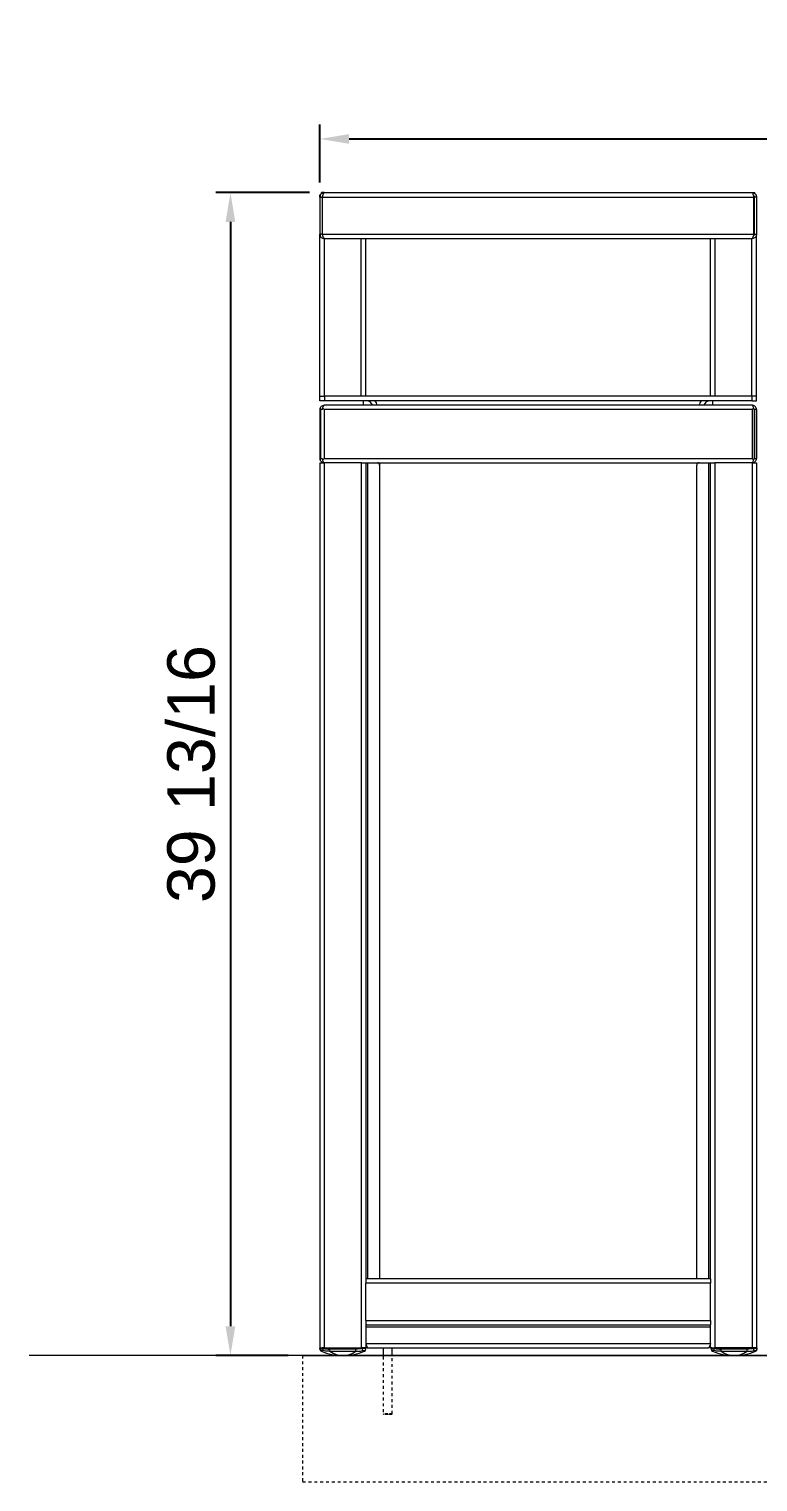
# Model space of a CAD drawing. Header units: inches. Extents: x -9 to 181, y -2 to 130.
# Drawn here: x -9.21 to 15.77, y 79.77 to 129.54 of the extents above; entities that cross this region are included whole.
import ezdxf

# ---------------------------------------------------------------- set-up
doc = ezdxf.new("R2010")
doc.units = ezdxf.units.IN
doc.linetypes.add('HIDDEN', pattern=[1.905, 1.27, -0.635])
for name, color, linetype, lineweight in [('ZANO_R', 7, 'Continuous', 0), ('ZANO_R_przerywana', 250, 'HIDDEN', 0), ('ZANO_W', 1, 'Continuous', 0)]:
    doc.layers.add(name, color=color, linetype=linetype, lineweight=lineweight)
doc.styles.get("Standard").update_dxf_attribs({"font": 'arial.ttf'})
doc.dimstyles.new('amerykanie', dxfattribs={"dimtxt": 50, "dimasz": 50, "dimexe": 0.5, "dimexo": 0.5, "dimgap": 1, "dimtad": 1, "dimdec": 0, "dimzin": 0, "dimlunit": 5, "dimtxsty": 'Standard', "dimcen": 0.09, "dimclrd": 1, "dimclre": 1, "dimclrt": 1, "dimazin": 0, "dimtfac": 1, "dimtdec": 0, "dimtmove": 0, "dimatfit": 3, "dimfxl": 1, "dimtzin": 0, "dimarcsym": 1})

# ---------------------------------------------------------------- blocks, each defined once
blk = doc.blocks.new('*D366')
at = {"layer": 'ZANO_W', "color": 1, "lineweight": -2}
for p, q in [((0.41, 123.933), (-2.805, 123.933)), ((-2.305, 122.933), (-2.305, 85.103)), ((-0.33, 84.103), (-2.805, 84.103))]:
    blk.add_line(p, q, dxfattribs=at)
at = {"layer": 'ZANO_W', "color": 1}
for points in [[(-2.139, 122.933), (-2.472, 122.933), (-2.305, 123.933)], [(-2.472, 85.103), (-2.139, 85.103), (-2.305, 84.103)]]:
    blk.add_solid(points, dxfattribs=at)
at = {"layer": 'ZANO_W', "color": 1, "insert": (-3.646, 104.018), "char_height": 1.625, "attachment_point": 5, "rotation": 90}
blk.add_mtext('39 13/16', dxfattribs=at)
blk = doc.blocks.new('*D367')
at = {"layer": 'ZANO_W', "color": 1, "lineweight": -2}
for p, q in [((0.761, 124.283), (0.761, 126.272)), ((45.8, 124.283), (45.8, 126.272)), ((1.761, 125.772), (44.8, 125.772))]:
    blk.add_line(p, q, dxfattribs=at)
at = {"layer": 'ZANO_W', "color": 1}
for points in [[(1.761, 125.939), (1.761, 125.606), (0.761, 125.772)], [(44.8, 125.606), (44.8, 125.939), (45.8, 125.772)]]:
    blk.add_solid(points, dxfattribs=at)
at = {"layer": 'ZANO_W', "color": 1, "insert": (23.28, 127.113), "char_height": 1.625, "attachment_point": 5}
blk.add_mtext('45 1/16', dxfattribs=at)

msp = doc.modelspace()

# ---------------------------------------------------------------- linework, layer by layer
at = {"layer": 'ZANO_R'}
for p, q in [((0.81972, 123.8988), (0.81972, 123.93271)), ((0.91028, 123.93271), (0.81972, 123.93271)), ((0.91028, 123.93271), (15.57169, 123.93271)), ((15.57169, 123.93271), (15.66224, 123.93271)), ((15.66224, 123.8988), (15.66224, 123.93271)), ((0.76067, 123.78311), (0.76067, 123.85397)), ((0.76067, 123.85397), (0.77962, 123.85397)), ((0.76067, 123.78311), (0.83941, 123.78311)), ((0.76067, 123.78311), (0.76067, 122.50752)), ((0.83941, 123.78311), (0.83941, 122.50752)), ((0.84925, 123.78311), (15.63272, 123.78311)), ((0.84925, 122.50752), (0.84925, 123.78311)), ((15.63272, 122.50752), (15.63272, 123.78311)), ((15.7213, 123.78311), (15.64256, 123.78311)), ((15.64256, 123.78311), (15.64256, 122.50752)), ((15.70271, 123.85397), (15.7213, 123.85397)), ((15.7213, 123.78311), (15.7213, 123.85397)), ((15.7213, 123.78311), (15.7213, 122.50752)), ((0.76067, 116.96421), (0.76067, 122.50752)), ((0.83941, 122.50752), (0.76067, 122.50752)), ((0.84925, 122.50752), (15.63272, 122.50752)), ((15.64256, 122.50752), (15.7213, 122.50752)), ((15.7213, 116.96421), (15.7213, 122.50752)), ((0.91724, 122.35791), (0.91028, 122.35791)), ((0.91724, 122.35791), (15.56473, 122.35791)), ((0.91815, 116.96421), (0.91815, 122.35791)), ((2.17799, 116.96421), (2.17799, 122.35791)), ((2.33547, 116.96421), (2.33547, 122.35791)), ((14.1465, 116.96421), (14.1465, 122.35791)), ((14.30398, 116.96421), (14.30398, 122.35791)), ((15.56382, 116.96421), (15.56382, 122.35791)), ((15.56473, 122.35791), (15.57169, 122.35791)), ((0.76067, 116.80673), (0.76067, 116.96421)), ((0.76067, 116.96421), (0.91815, 116.96421)), ((0.91815, 116.96421), (0.91815, 116.80673)), ((15.56382, 116.96421), (0.91815, 116.96421)), ((15.56382, 116.96421), (15.56382, 116.80673)), ((15.7213, 116.96421), (15.56382, 116.96421)), ((15.7213, 116.80673), (15.7213, 116.96421)), ((0.91815, 116.80673), (0.76067, 116.80673)), ((0.76067, 116.49964), (0.76067, 114.83035)), ((0.78035, 116.49964), (0.77696, 116.49964)), ((0.77696, 116.49964), (0.77696, 114.83035)), ((0.78035, 116.49964), (0.78035, 114.83035)), ((0.83941, 116.49964), (0.78035, 116.49964)), ((15.57563, 116.49964), (0.90634, 116.49964)), ((0.90634, 116.49964), (0.90634, 114.83035)), ((15.57169, 116.64925), (0.91028, 116.64925)), ((15.56382, 116.80673), (0.91815, 116.80673)), ((2.25673, 116.64925), (2.25673, 116.80673)), ((14.22524, 116.64925), (14.22524, 116.80673)), ((15.56382, 116.80673), (15.7213, 116.80673)), ((15.57563, 116.49964), (15.57563, 114.83035)), ((15.64256, 116.49964), (15.64876, 116.49964)), ((15.64256, 116.49964), (15.64256, 114.83035)), ((15.64876, 116.49964), (15.64876, 114.83035)), ((15.70501, 116.49964), (15.64876, 116.49964)), ((15.7213, 116.49964), (15.7213, 114.83035)), ((0.76067, 114.68075), (0.76067, 84.36579)), ((0.76067, 114.68075), (0.91028, 114.68075)), ((0.78035, 114.83035), (0.77696, 114.83035)), ((0.78035, 114.83035), (0.83941, 114.83035)), ((0.90634, 114.83035), (15.57563, 114.83035)), ((0.91028, 114.68075), (0.91028, 84.36579)), ((2.18587, 114.68075), (0.91028, 114.68075)), ((2.18587, 114.68075), (2.33547, 114.68075)), ((2.18587, 84.36579), (2.18587, 114.68075)), ((2.33547, 114.68075), (14.1465, 114.68075)), ((2.33547, 114.68075), (2.33547, 86.72799)), ((2.40634, 86.72799), (2.40634, 114.68075)), ((2.80791, 114.68075), (2.80791, 114.60201)), ((2.80791, 114.60201), (2.80791, 86.72799)), ((13.67406, 114.68075), (13.67406, 114.60201)), ((13.67406, 86.72799), (13.67406, 114.60201)), ((14.07563, 114.68075), (14.07563, 86.72799)), ((14.1465, 86.72799), (14.1465, 114.68075)), ((14.1465, 114.68075), (14.2961, 114.68075)), ((15.57169, 114.68075), (14.2961, 114.68075)), ((14.2961, 114.68075), (14.2961, 84.36579)), ((15.57169, 114.68075), (15.57169, 84.36579)), ((15.57169, 114.68075), (15.7213, 114.68075)), ((15.64256, 114.83035), (15.64876, 114.83035)), ((15.64876, 114.83035), (15.70501, 114.83035)), ((15.7213, 114.68075), (15.7213, 84.36579)), ((14.1465, 86.72799), (2.33547, 86.72799)), ((2.33547, 86.72799), (2.33547, 86.57838)), ((14.1465, 86.72799), (14.1465, 86.57838)), ((2.33547, 85.30279), (2.33547, 86.57838)), ((14.1465, 86.57838), (2.33547, 86.57838)), ((14.1465, 85.30279), (14.1465, 86.57838)), ((2.33547, 85.30279), (2.33547, 85.15319)), ((2.33547, 85.30279), (14.1465, 85.30279)), ((2.33547, 85.15319), (14.1465, 85.15319)), ((2.33547, 85.15319), (2.33547, 84.36579)), ((14.1465, 85.30279), (14.1465, 85.15319)), ((14.1465, 84.36579), (14.1465, 85.15319)), ((2.33547, 85.08232), (14.1465, 85.08232)), ((0.17012, 84.10302), (46.39059, 84.10302)), ((0.77647, 84.36579), (0.76067, 84.36579)), ((0.76067, 84.34445), (0.76067, 84.35594)), ((0.87878, 84.35594), (0.76067, 84.35594)), ((0.77647, 84.36579), (0.84335, 84.36579)), ((0.91028, 84.36579), (0.84335, 84.36579)), ((0.8626, 84.27018), (0.87878, 84.34445)), ((0.87878, 84.35594), (0.87878, 84.36579)), ((0.87878, 84.35594), (0.87878, 84.34445)), ((0.87878, 84.35594), (2.21736, 84.35594)), ((0.91028, 84.36579), (2.18587, 84.36579)), ((1.10516, 84.24667), (1.10516, 84.31967)), ((1.99098, 84.31967), (1.10516, 84.31967)), ((1.10516, 84.24667), (1.99098, 84.24667)), ((1.99098, 84.24667), (1.99098, 84.31967)), ((2.25279, 84.36579), (2.18587, 84.36579)), ((2.21736, 84.35594), (2.21736, 84.36579)), ((2.21736, 84.35594), (2.21736, 84.34445)), ((2.21736, 84.35594), (2.33547, 84.35594)), ((2.23354, 84.27018), (2.21736, 84.34445)), ((2.31967, 84.36579), (2.25279, 84.36579)), ((2.33547, 84.36579), (2.31967, 84.36579)), ((2.33547, 84.51539), (14.1465, 84.51539)), ((2.33547, 84.34445), (2.33547, 84.35594)), ((2.40634, 84.36579), (14.07563, 84.36579)), ((2.92553, 84.36579), (2.92553, 84.10302)), ((3.24148, 84.10302), (3.24148, 84.36579)), ((14.19149, 84.36579), (14.1465, 84.36579)), ((14.16618, 84.34445), (14.16618, 84.35594)), ((14.28429, 84.35594), (14.16618, 84.35594)), ((14.19149, 84.36579), (14.28429, 84.36579)), ((14.26811, 84.27018), (14.28429, 84.34445)), ((14.28429, 84.35594), (14.28429, 84.36579)), ((15.62287, 84.36579), (14.28429, 84.36579)), ((14.28429, 84.35594), (14.28429, 84.34445)), ((14.28429, 84.35594), (15.62287, 84.35594)), ((15.3965, 84.31967), (14.51067, 84.31967)), ((14.51067, 84.24667), (14.51067, 84.31967)), ((14.51067, 84.24667), (15.3965, 84.24667)), ((15.3965, 84.24667), (15.3965, 84.31967)), ((15.62287, 84.35594), (15.62287, 84.36579)), ((15.73114, 84.36579), (15.62287, 84.36579)), ((15.62287, 84.35594), (15.62287, 84.34445)), ((15.62287, 84.35594), (15.74098, 84.35594)), ((15.63905, 84.27018), (15.62287, 84.34445)), ((15.74098, 84.34445), (15.74098, 84.35594))]:
    msp.add_line(p, q, dxfattribs=at)
msp.add_lwpolyline([(115.27646, 84.10302), (-9.20542, 84.10302)], dxfattribs=at)
for centre, radius, start, end in [((2.35122, 116.58626), 0.22047, 16.60155, 90), ((2.35122, 116.58626), 0.37795, 9.594068, 35.685335), ((14.13075, 116.58626), 0.37795, 144.314665, 170.405932), ((14.13075, 116.58626), 0.22047, 90, 163.39845), ((2.72917, 114.60201), 0.07874, 0, 90), ((13.7528, 114.60201), 0.07874, 90, 180), ((0.77051, 84.35594), 0.00984, 90, 180), ((0.83793, 84.34505), 0.07726, 180.446296, 255.707515), ((0.83941, 84.31967), 0.07874, 180, 247.975687), ((1.54807, 86.07152), 1.9685, 247.975687, 270), ((1.54807, 86.07152), 1.9685, 270, 292.024313), ((2.25821, 84.34505), 0.07726, 284.292485, 359.553704), ((2.25673, 84.31967), 0.07874, 292.024313, 0), ((2.32563, 84.35594), 0.00984, 0, 90), ((14.17602, 84.35594), 0.00984, 90, 180), ((14.24344, 84.34505), 0.07726, 180.446296, 255.707515), ((14.24492, 84.31967), 0.07874, 180, 247.975687), ((14.95358, 86.07152), 1.9685, 247.975687, 270), ((14.95358, 86.07152), 1.9685, 270, 292.024313), ((15.66373, 84.34505), 0.07726, 284.292485, 359.553704), ((15.66224, 84.31967), 0.07874, 292.024313, 0), ((15.73114, 84.35594), 0.00984, 0, 90)]:
    msp.add_arc(centre, radius, start, end, dxfattribs=at)
for centre, start_param, end_param in [((1.54807, 86.07152), 2.75719588, 3.14159265), ((1.54807, 86.07152), 3.14159265, 3.52598943), ((14.95358, 86.07152), 2.75719588, 3.14159265), ((14.95358, 86.07152), 3.14159265, 3.52598943)]:
    msp.add_ellipse(centre, major_axis=(0, 1.9685), ratio=0.6, start_param=start_param, end_param=end_param, dxfattribs=at)
for points, knots in [([(0.91028, 123.93271), (0.8903, 123.93038), (0.85034, 123.92571), (0.80027, 123.88982), (0.76683, 123.84), (0.76267, 123.80157), (0.76067, 123.78311)], [0, 0, 0, 0, 0.25466154, 0.50955327, 0.76444622, 1, 1, 1, 1]), ([(15.57169, 123.93271), (15.59166, 123.93038), (15.63163, 123.92571), (15.6817, 123.88982), (15.71514, 123.84), (15.7193, 123.80157), (15.7213, 123.78311)], [0, 0, 0, 0, 0.25466154, 0.50955327, 0.76444622, 1, 1, 1, 1]), ([(0.86311, 123.83511), (0.86109, 123.83349), (0.85376, 123.82764), (0.84304, 123.8103), (0.84077, 123.79332), (0.83941, 123.78311)], [0, 0, 0, 0, 0.1315091, 0.47732891, 1, 1, 1, 1]), ([(15.61886, 123.83511), (15.62088, 123.83349), (15.62821, 123.82764), (15.63893, 123.8103), (15.6412, 123.79332), (15.64256, 123.78311)], [0, 0, 0, 0, 0.1315091, 0.47732891, 1, 1, 1, 1]), ([(0.83941, 122.50752), (0.84057, 122.49839), (0.8429, 122.48012), (0.85391, 122.46112), (0.86342, 122.45516), (0.86511, 122.45411)], [0, 0, 0, 0, 0.45147314, 0.90294628, 1, 1, 1, 1]), ([(15.64256, 122.50752), (15.6414, 122.49839), (15.63907, 122.48012), (15.62806, 122.46112), (15.61854, 122.45516), (15.61686, 122.45411)], [0, 0, 0, 0, 0.45147314, 0.90294628, 1, 1, 1, 1]), ([(0.76989, 116.55136), (0.76932, 116.54975), (0.76606, 116.5406), (0.76198, 116.5235), (0.76068, 116.50774), (0.76067, 116.49976), (0.76067, 116.49964)], [0, 0, 0, 0, 0.095357941, 0.541389434, 0.993385481, 1, 1, 1, 1]), ([(0.76989, 116.55136), (0.77765, 116.56721), (0.79318, 116.59895), (0.83545, 116.63247), (0.87671, 116.64762), (0.90225, 116.64886), (0.91028, 116.64925)], [0, 0, 0, 0, 0.28885974, 0.5781398, 0.86741959, 1, 1, 1, 1]), ([(0.77696, 116.49964), (0.7759, 116.50597), (0.77391, 116.51795), (0.77163, 116.5352), (0.77045, 116.54617), (0.76989, 116.55136)], [0, 0, 0, 0, 0.37106786, 0.70223561, 1, 1, 1, 1]), ([(0.85533, 116.55136), (0.85369, 116.54547), (0.84881, 116.52804), (0.84316, 116.51096), (0.83941, 116.49964)], [0, 0, 0, 0, 0.337390806, 1, 1, 1, 1]), ([(0.85533, 116.55136), (0.86063, 116.56721), (0.87122, 116.59895), (0.88711, 116.63247), (0.90016, 116.64762), (0.90786, 116.64886), (0.91028, 116.64925)], [0, 0, 0, 0, 0.28885974, 0.5781398, 0.86741959, 1, 1, 1, 1]), ([(0.90634, 116.49964), (0.90623, 116.49976), (0.89845, 116.50764), (0.8829, 116.5234), (0.86603, 116.5405), (0.85692, 116.54975), (0.85533, 116.55136)], [0, 0, 0, 0, 0.006614523, 0.452722551, 0.904642013, 1, 1, 1, 1]), ([(15.71208, 116.55136), (15.70432, 116.56721), (15.68879, 116.59895), (15.64651, 116.63247), (15.60526, 116.64762), (15.57972, 116.64886), (15.57169, 116.64925)], [0, 0, 0, 0, 0.28885974, 0.5781398, 0.86741959, 1, 1, 1, 1]), ([(15.62664, 116.55136), (15.62134, 116.56721), (15.61075, 116.59895), (15.59486, 116.63247), (15.58181, 116.64762), (15.57411, 116.64886), (15.57169, 116.64925)], [0, 0, 0, 0, 0.28885974, 0.5781398, 0.86741959, 1, 1, 1, 1]), ([(15.62664, 116.55136), (15.62505, 116.54975), (15.61604, 116.5406), (15.59917, 116.5235), (15.58362, 116.50774), (15.57574, 116.49976), (15.57563, 116.49964)], [0, 0, 0, 0, 0.095357941, 0.541389434, 0.993385481, 1, 1, 1, 1]), ([(15.64256, 116.49964), (15.64045, 116.50597), (15.63646, 116.51795), (15.63115, 116.5352), (15.62809, 116.54617), (15.62664, 116.55136)], [0, 0, 0, 0, 0.371067856, 0.702235613, 1, 1, 1, 1]), ([(15.71208, 116.55136), (15.71145, 116.54547), (15.70959, 116.52804), (15.70684, 116.51096), (15.70501, 116.49964)], [0, 0, 0, 0, 0.33739081, 1, 1, 1, 1]), ([(15.7213, 116.49964), (15.7213, 116.49976), (15.72129, 116.50764), (15.72001, 116.5234), (15.71594, 116.5405), (15.71265, 116.54975), (15.71208, 116.55136)], [0, 0, 0, 0, 0.00661452, 0.45272255, 0.90464201, 1, 1, 1, 1]), ([(0.76067, 114.83035), (0.76067, 114.83024), (0.76068, 114.82235), (0.76196, 114.8066), (0.76603, 114.78949), (0.76932, 114.78025), (0.76989, 114.77864)], [0, 0, 0, 0, 0.00661452, 0.45272255, 0.90464201, 1, 1, 1, 1]), ([(0.76989, 114.77864), (0.77052, 114.78452), (0.77238, 114.80195), (0.77513, 114.81903), (0.77696, 114.83035)], [0, 0, 0, 0, 0.33739081, 1, 1, 1, 1]), ([(0.91028, 114.68075), (0.89269, 114.68255), (0.85752, 114.68616), (0.81145, 114.71428), (0.783, 114.74775), (0.77302, 114.77126), (0.76989, 114.77864)], [0, 0, 0, 0, 0.28924009, 0.5785212, 0.8678025, 1, 1, 1, 1]), ([(0.83941, 114.83035), (0.84152, 114.82402), (0.84551, 114.81205), (0.85082, 114.79479), (0.85388, 114.78383), (0.85533, 114.77864)], [0, 0, 0, 0, 0.37106786, 0.70223561, 1, 1, 1, 1]), ([(0.85533, 114.77864), (0.85692, 114.78025), (0.86593, 114.78939), (0.8828, 114.80649), (0.89835, 114.82225), (0.90623, 114.83024), (0.90634, 114.83035)], [0, 0, 0, 0, 0.09535794, 0.54138943, 0.99338548, 1, 1, 1, 1]), ([(0.91028, 114.68075), (0.90498, 114.68255), (0.89437, 114.68616), (0.87848, 114.71428), (0.86543, 114.74775), (0.85774, 114.77126), (0.85533, 114.77864)], [0, 0, 0, 0, 0.28924009, 0.5785212, 0.8678025, 1, 1, 1, 1]), ([(15.57169, 114.68075), (15.58928, 114.68255), (15.62445, 114.68616), (15.67052, 114.71428), (15.69897, 114.74775), (15.70895, 114.77126), (15.71208, 114.77864)], [0, 0, 0, 0, 0.28924009, 0.5785212, 0.8678025, 1, 1, 1, 1]), ([(15.57169, 114.68075), (15.57699, 114.68255), (15.58759, 114.68616), (15.60349, 114.71428), (15.61654, 114.74775), (15.62422, 114.77126), (15.62664, 114.77864)], [0, 0, 0, 0, 0.28924009, 0.5785212, 0.8678025, 1, 1, 1, 1]), ([(15.57563, 114.83035), (15.57574, 114.83024), (15.58352, 114.82235), (15.59907, 114.8066), (15.61594, 114.78949), (15.62505, 114.78025), (15.62664, 114.77864)], [0, 0, 0, 0, 0.00661452, 0.45272255, 0.90464201, 1, 1, 1, 1]), ([(15.62664, 114.77864), (15.62828, 114.78452), (15.63315, 114.80195), (15.63881, 114.81903), (15.64256, 114.83035)], [0, 0, 0, 0, 0.33739081, 1, 1, 1, 1]), ([(15.70501, 114.83035), (15.70607, 114.82402), (15.70806, 114.81205), (15.71034, 114.79479), (15.71152, 114.78383), (15.71208, 114.77864)], [0, 0, 0, 0, 0.37106786, 0.70223561, 1, 1, 1, 1]), ([(15.71208, 114.77864), (15.71265, 114.78025), (15.71591, 114.78939), (15.71999, 114.80649), (15.72129, 114.82225), (15.7213, 114.83024), (15.7213, 114.83035)], [0, 0, 0, 0, 0.09535794, 0.54138943, 0.99338548, 1, 1, 1, 1]), ([(0.76067, 84.34445), (0.76191, 84.34529), (0.7644, 84.34698), (0.7839, 84.34804), (0.8125, 84.34789), (0.84568, 84.34665), (0.86854, 84.34513), (0.87878, 84.34445)], [0, 0, 0, 0, 0.20941062, 0.4212376, 0.62911348, 0.83392289, 1, 1, 1, 1]), ([(0.76067, 84.31967), (0.76067, 84.32075), (0.76067, 84.32293), (0.76067, 84.33725), (0.76067, 84.34445)], [0, 0, 0, 0, 0.497072627, 1, 1, 1, 1]), ([(0.81885, 84.27018), (0.8169, 84.26122), (0.81388, 84.24735), (0.81093, 84.24685), (0.80988, 84.24667)], [0, 0, 0, 0, 0.646425189, 1, 1, 1, 1]), ([(0.8626, 84.27018), (0.85893, 84.27087), (0.85069, 84.27243), (0.83868, 84.27368), (0.82816, 84.27383), (0.82073, 84.27277), (0.81948, 84.27104), (0.81885, 84.27018)], [0, 0, 0, 0, 0.16489329, 0.37005822, 0.57928457, 0.79183883, 1, 1, 1, 1]), ([(1.10516, 84.24667), (1.05244, 84.24789), (0.97091, 84.24976), (0.89088, 84.26485), (0.8626, 84.27018)], [0, 0, 0, 0, 0.6466146, 1, 1, 1, 1]), ([(0.87878, 84.34445), (0.91596, 84.33732), (0.99076, 84.32298), (1.06688, 84.32077), (1.10516, 84.31967)], [0, 0, 0, 0, 0.497169168, 1, 1, 1, 1]), ([(2.21736, 84.34445), (2.18018, 84.33732), (2.10539, 84.32298), (2.02926, 84.32077), (1.99098, 84.31967)], [0, 0, 0, 0, 0.49716917, 1, 1, 1, 1]), ([(1.99098, 84.24667), (2.0437, 84.24789), (2.12523, 84.24976), (2.20526, 84.26485), (2.23354, 84.27018)], [0, 0, 0, 0, 0.6466146, 1, 1, 1, 1]), ([(2.33547, 84.34445), (2.33423, 84.34529), (2.33174, 84.34698), (2.31224, 84.34804), (2.28364, 84.34789), (2.25046, 84.34665), (2.2276, 84.34513), (2.21736, 84.34445)], [0, 0, 0, 0, 0.20941062, 0.4212376, 0.62911348, 0.83392289, 1, 1, 1, 1]), ([(2.23354, 84.27018), (2.23721, 84.27087), (2.24545, 84.27243), (2.25747, 84.27368), (2.26798, 84.27383), (2.27541, 84.27277), (2.27667, 84.27104), (2.27729, 84.27018)], [0, 0, 0, 0, 0.16489329, 0.37005822, 0.57928457, 0.79183883, 1, 1, 1, 1]), ([(2.27729, 84.27018), (2.27924, 84.26122), (2.28226, 84.24735), (2.28521, 84.24685), (2.28626, 84.24667)], [0, 0, 0, 0, 0.64642519, 1, 1, 1, 1]), ([(2.33547, 84.51539), (2.33612, 84.50484), (2.33693, 84.4916), (2.34489, 84.48158), (2.34651, 84.47956)], [0, 0, 0, 0, 0.797488, 1, 1, 1, 1]), ([(2.33547, 84.51539), (2.34077, 84.49782), (2.35137, 84.46268), (2.36728, 84.41639), (2.38317, 84.38249), (2.39622, 84.36742), (2.40392, 84.36618), (2.40634, 84.36579)], [0, 0, 0, 0, 0.224275446, 0.448582702, 0.672890111, 0.897197309, 1, 1, 1, 1]), ([(2.33547, 84.38416), (2.35081, 84.37728), (2.37356, 84.36708), (2.39828, 84.3661), (2.40634, 84.36579)], [0, 0, 0, 0, 0.67391904, 1, 1, 1, 1]), ([(2.33547, 84.31967), (2.33547, 84.32075), (2.33547, 84.32293), (2.33547, 84.33725), (2.33547, 84.34445)], [0, 0, 0, 0, 0.49707263, 1, 1, 1, 1]), ([(14.1465, 84.51539), (14.1412, 84.49782), (14.1306, 84.46268), (14.11469, 84.41639), (14.0988, 84.38249), (14.08574, 84.36742), (14.07805, 84.36618), (14.07563, 84.36579)], [0, 0, 0, 0, 0.22427545, 0.4485827, 0.67289011, 0.89719731, 1, 1, 1, 1]), ([(14.1465, 84.38416), (14.13116, 84.37728), (14.10841, 84.36708), (14.08369, 84.3661), (14.07563, 84.36579)], [0, 0, 0, 0, 0.67391904, 1, 1, 1, 1]), ([(14.1465, 84.51539), (14.14585, 84.50484), (14.14504, 84.4916), (14.13708, 84.48158), (14.13546, 84.47956)], [0, 0, 0, 0, 0.797488, 1, 1, 1, 1]), ([(14.16618, 84.34445), (14.16742, 84.34529), (14.16991, 84.34698), (14.18941, 84.34804), (14.21801, 84.34789), (14.25119, 84.34665), (14.27405, 84.34513), (14.28429, 84.34445)], [0, 0, 0, 0, 0.20941062, 0.4212376, 0.62911348, 0.83392289, 1, 1, 1, 1]), ([(14.16618, 84.31967), (14.16618, 84.32075), (14.16618, 84.32293), (14.16618, 84.33725), (14.16618, 84.34445)], [0, 0, 0, 0, 0.497072627, 1, 1, 1, 1]), ([(14.22437, 84.27018), (14.22241, 84.26122), (14.2194, 84.24735), (14.21644, 84.24685), (14.21539, 84.24667)], [0, 0, 0, 0, 0.646425189, 1, 1, 1, 1]), ([(14.26811, 84.27018), (14.26444, 84.27087), (14.2562, 84.27243), (14.24419, 84.27368), (14.23367, 84.27383), (14.22625, 84.27277), (14.22499, 84.27104), (14.22437, 84.27018)], [0, 0, 0, 0, 0.16489329, 0.37005822, 0.57928457, 0.79183883, 1, 1, 1, 1]), ([(14.51067, 84.24667), (14.45795, 84.24789), (14.37643, 84.24976), (14.29639, 84.26485), (14.26811, 84.27018)], [0, 0, 0, 0, 0.6466146, 1, 1, 1, 1]), ([(14.28429, 84.34445), (14.32148, 84.33732), (14.39627, 84.32298), (14.47239, 84.32077), (14.51067, 84.31967)], [0, 0, 0, 0, 0.497169168, 1, 1, 1, 1]), ([(15.62287, 84.34445), (15.58569, 84.33732), (15.5109, 84.32298), (15.43477, 84.32077), (15.3965, 84.31967)], [0, 0, 0, 0, 0.49716917, 1, 1, 1, 1]), ([(15.3965, 84.24667), (15.44921, 84.24789), (15.53074, 84.24976), (15.61077, 84.26485), (15.63905, 84.27018)], [0, 0, 0, 0, 0.6466146, 1, 1, 1, 1]), ([(15.74098, 84.34445), (15.73975, 84.34529), (15.73726, 84.34698), (15.71775, 84.34804), (15.68916, 84.34789), (15.65597, 84.34665), (15.63311, 84.34513), (15.62287, 84.34445)], [0, 0, 0, 0, 0.209410622, 0.421237596, 0.629113475, 0.833922888, 1, 1, 1, 1]), ([(15.63905, 84.27018), (15.64273, 84.27087), (15.65096, 84.27243), (15.66298, 84.27368), (15.67349, 84.27383), (15.68092, 84.27277), (15.68218, 84.27104), (15.6828, 84.27018)], [0, 0, 0, 0, 0.16489329, 0.37005822, 0.57928457, 0.79183883, 1, 1, 1, 1]), ([(15.6828, 84.27018), (15.68475, 84.26122), (15.68777, 84.24735), (15.69073, 84.24685), (15.69177, 84.24667)], [0, 0, 0, 0, 0.64642519, 1, 1, 1, 1]), ([(15.74098, 84.31967), (15.74098, 84.32075), (15.74098, 84.32293), (15.74098, 84.33725), (15.74098, 84.34445)], [0, 0, 0, 0, 0.49707263, 1, 1, 1, 1])]:
    msp.add_open_spline(points, degree=3, knots=knots, dxfattribs=at)
for points in [[(0.84925, 123.78311), (0.85434, 123.80271), (0.86451, 123.84192), (0.87976, 123.89137), (0.89502, 123.92597), (0.90519, 123.93047), (0.91028, 123.93271)], [(15.63272, 123.78311), (15.62763, 123.80271), (15.61746, 123.84192), (15.6022, 123.89137), (15.58695, 123.92597), (15.57678, 123.93047), (15.57169, 123.93271)], [(0.76067, 122.50752), (0.76292, 122.48791), (0.76742, 122.44871), (0.80201, 122.39925), (0.85146, 122.36466), (0.89067, 122.36016), (0.91028, 122.35791)], [(0.91724, 122.35791), (0.91157, 122.36016), (0.90024, 122.36466), (0.88324, 122.39925), (0.86625, 122.44871), (0.85492, 122.48791), (0.84925, 122.50752)], [(15.56473, 122.35791), (15.5704, 122.36016), (15.58173, 122.36466), (15.59873, 122.39925), (15.61572, 122.44871), (15.62705, 122.48791), (15.63272, 122.50752)], [(15.7213, 122.50752), (15.71905, 122.48791), (15.71455, 122.44871), (15.67996, 122.39925), (15.6305, 122.36466), (15.5913, 122.36016), (15.57169, 122.35791)]]:
    msp.add_open_spline(points, degree=3, dxfattribs=at)
at = {"layer": 'ZANO_R_przerywana', "ltscale": 0.05}
for p, q in [((0.17012, 84.10302), (0.17012, 79.77231)), ((2.92553, 84.06365), (2.92553, 82.11)), ((3.24148, 82.11), (3.24148, 84.06365)), ((2.92553, 82.11), (2.95321, 82.08232)), ((3.0835, 82.11), (2.92553, 82.11)), ((3.24148, 82.11), (3.0835, 82.11)), ((3.2138, 82.08232), (3.24148, 82.11)), ((3.0835, 82.08232), (2.95321, 82.08232)), ((3.2138, 82.08232), (3.0835, 82.08232)), ((0.17012, 79.77231), (46.39059, 79.77231))]:
    msp.add_line(p, q, dxfattribs=at)

# ---------------------------------------------------------------- dimensions: what is measured, and where the dimension line sits
at = {"layer": 'ZANO_W'}
dim = msp.add_linear_dim(base=(45.80004, 125.77247), p1=(0.76067, 123.78311), p2=(45.80004, 123.78311), dimstyle='amerykanie', override={"dimtxt": 1.625, "dimasz": 1, "dimgap": 0.5, "dimdec": 4, "dimaunit": 1, "dimadec": 1, "dimtdec": 4, "dimtmove": 1, "dimfrac": 2}, dxfattribs=at)
dim.commit()
dim.dimension.update_dxf_attribs({"geometry": '*D367', "text_midpoint": (23.28035, 127.11268)})
dim = msp.add_linear_dim(base=(-2.30518, 84.10302), p1=(0.91028, 123.93271), p2=(0.17012, 84.10302), angle=90, dimstyle='amerykanie', override={"dimtxt": 1.625, "dimasz": 1, "dimgap": 0.5, "dimdec": 4, "dimaunit": 1, "dimadec": 1, "dimtdec": 4, "dimtmove": 1, "dimfrac": 2}, dxfattribs=at)
dim.commit()
dim.dimension.update_dxf_attribs({"geometry": '*D366', "text_midpoint": (-3.64594, 104.01787)})

doc.saveas('drawing.dxf')
